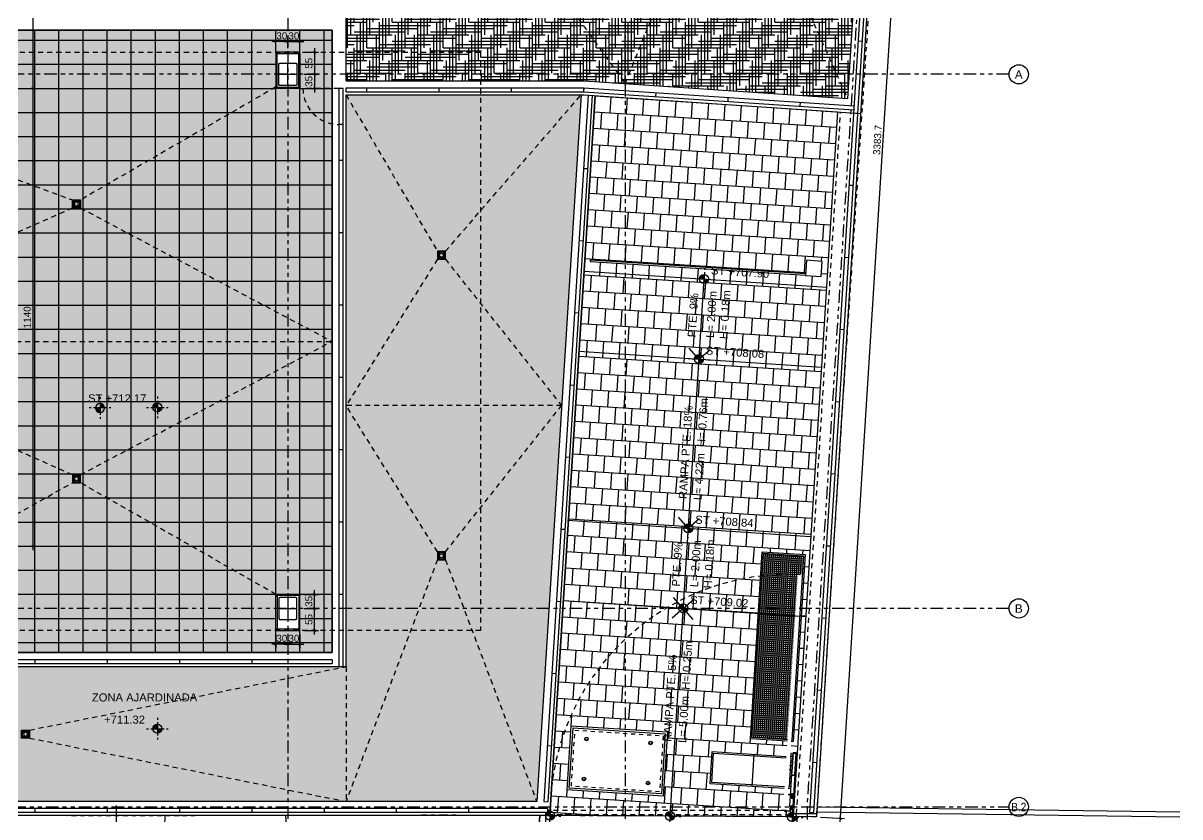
# Model space of a CAD drawing. Header units: millimetres. Extents: x 567.3 to 666.1, y 518.3 to 578.
# Drawn here: x 625.81 to 654.61, y 537.11 to 556.87 of the extents above; entities that cross this region are included whole.
import ezdxf

# ---------------------------------------------------------------- set-up
doc = ezdxf.new("R2010")
doc.units = ezdxf.units.MM
doc.header["$LTSCALE"] = 0.01
doc.set_wipeout_variables(frame=1)
for name, pattern in [('TRAZO_Y_PUNTO', [25.4, 12.7, -6.35, 0, -6.35]), ('TRAZOS', [19.05, 12.7, -6.35]), ('TRAZOS2', [0.375, 0.25, -0.125]), ('VALS', [63.5, 31.75, -6.35, 6.35, -6.35, 6.35, -6.35])]:
    doc.linetypes.add(name, pattern=pattern)
doc.layers.get('0').update_dxf_attribs({"linetype": 'CONTINUOUS'})
doc.layers.get('DEFPOINTS').update_dxf_attribs({"linetype": 'CONTINUOUS'})
for name, color, linetype in [('ASCENSORES', 1, 'CONTINUOUS'), ('AUXILIAR', 1, 'TRAZOS'), ('BARANDILLA', 1, 'CONTINUOUS'), ('BORDILLO_ACERA', 251, 'CONTINUOUS'), ('CARPINTERIA_EXT', 4, 'CONTINUOUS'), ('COTAS', 7, 'CONTINUOUS'), ('COTAS_EJES', 2, 'CONTINUOUS'), ('CURVASNIVEL_RELLENO', 253, 'CONTINUOUS'), ('EJES', 6, 'VALS'), ('EJES PILARES', 254, 'CONTINUOUS'), ('EJES-NUM', 7, 'CONTINUOUS'), ('JARDIN-TRAMA', 253, 'CONTINUOUS'), ('LIMITE-PARCELA', 2, 'TRAZO_Y_PUNTO'), ('MOTOR PUERTA', 212, 'CONTINUOUS'), ('MURO_VALLA', 251, 'CONTINUOUS'), ('PAV-EXT-GRANITO', 252, 'CONTINUOUS'), ('PAV-GRANITO-EXT', 253, 'CONTINUOUS'), ('PAV-HORMIGON-IMPRESO', 252, 'CONTINUOUS'), ('PENDIENTES', 252, 'TRAZOS'), ('PILARES', 3, 'CONTINUOUS'), ('PROYECCION', 4, 'CONTINUOUS'), ('REVESTIMIENTOS', 4, 'CONTINUOUS'), ('TEXTO-NIVELES', 7, 'CONTINUOUS'), ('TEXTOS', 7, 'CONTINUOUS'), ('TRAMEX', 252, 'CONTINUOUS'), ('URBA-1', 1, 'CONTINUOUS'), ('URBANIZACION', 4, 'CONTINUOUS'), ('URC_INS_TUB_PLUVIAL', 252, 'CONTINUOUS'), ('VALLADO', 153, 'CONTINUOUS')]:
    doc.layers.add(name, color=color, linetype=linetype)
doc.styles.add('ARIAL', font='arial.ttf')
doc.linetypes.add('LÍMITE2', pattern='A,6.35,-2.54,[132,ltypeshp.shx,S=2.54,R=0,X=-2.54,Y=0],-2.54,25.4', length=36.83)
doc.dimstyles.new('GOP1-100', dxfattribs={"dimscale": 0.1, "dimtxt": 1.75, "dimasz": 0.75, "dimexe": 1, "dimexo": 1, "dimgap": 0.5, "dimtad": 1, "dimdec": 1, "dimlfac": 100, "dimdsep": 46, "dimtxsty": 'ARIAL', "dimblk1": 'ARCHTICK', "dimblk2": 'ARCHTICK', "dimsah": 1, "dimcen": 3, "dimdle": 1, "dimclrd": 1, "dimclre": 1, "dimclrt": 256, "dimadec": 0, "dimazin": 0, "dimtfac": 1.5, "dimtdec": 1, "dimtmove": 0, "dimatfit": 0, "dimldrblk": 'ARCHTICK', "dimfxl": 0, "dimtvp": 2.8125, "dimtolj": 1, "dimtzin": 0, "dimarcsym": 0})

# ---------------------------------------------------------------- blocks, each defined once
blk = doc.blocks.new('ES_PILAR 45x55')
at = {"layer": 'EJES PILARES'}
for p, q in [((-0.225, 0), (0.225, 0)), ((0, 0.275), (0, -0.275))]:
    blk.add_line(p, q, dxfattribs=at)
at = {"layer": 'PILARES'}
blk.add_lwpolyline([(0.205, -0.275), (0.225, -0.255), (0.225, 0.255), (0.205, 0.275), (-0.205, 0.275), (-0.225, 0.255), (-0.225, -0.255), (-0.205, -0.275), (0.205, -0.275)], dxfattribs=at)
blk = doc.blocks.new('MOTOR HIDRULICO')
for p, q in [((69, -57), (-21, -51)), ((24, -818), (-66, -813)), ((23, -831), (-66, -826))]:
    blk.add_line(p, q)
for points in [[(12, 0), (0, 0), (0, 118), (47, 118), (48, 0), (41, 0)], [(40, -15), (43, 30), (14, 31), (9, -41)], [(18, -840), (23, -840), (70, -45), (-20, -40), (-67, -835), (-62, -835)], [(15, -897), (19, -831), (-62, -826), (-94, -1369), (-13, -1373), (15, -897)], [(-9, -1306), (13, -931)], [(43, -1362), (-11, -1340)], [(47, -1291), (-9, -1306)]]:
    blk.add_lwpolyline(points)
for points in [[(-9, -330), (-15, -334, 0.80658), (32, -337), (35, -285, 0.164263), (25, -272, 0.164263)], [(-6, -273, 0.075791), (-12, -279), (-7, -284)]]:
    blk.add_lwpolyline(points, format="xyb")
blk.add_lwpolyline([(-5, -252), (-9, -330, 0.844981), (21, -332), (26, -254, 0.822618)], format="xyb", close=True)
for points in [[(55, -16), (53, -44), (-4, -41), (-2, -13)], [(-13, -1373), (-12, -1362), (-93, -1357), (-94, -1369)], [(47, -1288), (42, -1365), (50, -1365), (54, -1288)]]:
    blk.add_lwpolyline(points, close=True)
blk.add_circle((29, 16), 5.82)
blk = doc.blocks.new('_ARCHTICK')
at = {"color": 0, "linetype": 'ByBlock', "const_width": 0.15}
blk.add_lwpolyline([(-0.5, -0.5), (0.5, 0.5)], dxfattribs=at)
blk = doc.blocks.new('*D92')
at = {"layer": 'COTAS_EJES', "color": 1, "lineweight": -2, "transparency": 16777216}
for p, q in [((646.152, 536.968), (648.29, 570.938)), ((647.785, 570.87), (648.384, 570.832)), ((645.66, 537.099), (646.258, 537.061))]:
    blk.add_line(p, q, dxfattribs=at)
at = {"layer": 'DEFPOINTS', "color": 0, "transparency": 16777216}
for p in [(647.685, 570.876), (648.284, 570.838), (645.56, 537.105)]:
    blk.add_point(p, dxfattribs=at)
at = {"layer": 'COTAS_EJES', "color": 1, "lineweight": -2, "transparency": 16777216, "xscale": 0.07500000000000001, "yscale": 0.07500000000000001, "zscale": 0.07500000000000001}
for p, rotation in [((648.284, 570.838), 86.39871805713925), ((646.159, 537.068), 266.3987180571393)]:
    blk.add_blockref('_ARCHTICK', p, dxfattribs=dict(at, rotation=rotation))
at = {"layer": 'COTAS_EJES', "transparency": 16777216, "insert": (647.082, 553.962), "char_height": 0.175, "attachment_point": 5, "rotation": 86.3987, "style": 'ARIAL'}
blk.add_mtext('\\A1;3383.7', dxfattribs=at)
blk = doc.blocks.new('*D117')
at = {"layer": 'COTAS', "color": 1, "lineweight": -2, "transparency": 16777216}
for p, q in [((626.05, 555.347), (626.05, 543.747)), ((625.6, 555.247), (626.15, 555.247)), ((625.35, 543.847), (626.15, 543.847))]:
    blk.add_line(p, q, dxfattribs=at)
at = {"layer": 'DEFPOINTS', "color": 0, "transparency": 16777216}
for p in [(625.5, 555.247), (619.5, 543.847), (626.05, 543.847)]:
    blk.add_point(p, dxfattribs=at)
at = {"layer": 'COTAS', "color": 1, "lineweight": -2, "transparency": 16777216, "xscale": 0.07500000000000001, "yscale": 0.07500000000000001, "zscale": 0.07500000000000001}
for p, rotation in [((626.05, 555.247), 90), ((626.05, 543.847), 270)]:
    blk.add_blockref('_ARCHTICK', p, dxfattribs=dict(at, rotation=rotation))
at = {"layer": 'COTAS', "transparency": 16777216, "insert": (625.911, 549.547), "char_height": 0.175, "attachment_point": 5, "rotation": 90, "style": 'ARIAL'}
blk.add_mtext('\\A1;1140', dxfattribs=at)
blk = doc.blocks.new('NIVEL01')
for p, q in [((-0.0018, 0), (-0.0015, 0)), ((-0.00111, 0), (0.00111, 0)), ((0, 0.0018), (0, 0.0015)), ((0, 0.00111), (0, -0.00111)), ((0.0015, 0), (0.0018, 0)), ((0, -0.0015), (0, -0.0018))]:
    blk.add_line(p, q)
at = {"const_width": 0.00075}
for points in [[(0, 0.000375, 0.4142136), (-0.000375, 0, 1)], [(0, -0.000375, 0.4142136), (0.000375, 0, 1)]]:
    blk.add_lwpolyline(points, format="xyb", dxfattribs=at)
blk.add_circle((0, 0), 0.00075)
blk = doc.blocks.new('*D60')
at = {"layer": 'COTAS', "color": 1, "lineweight": -2, "transparency": 16777216}
for p, q in [((626.05, 563.447), (626.05, 555.147)), ((625.6, 563.347), (626.15, 563.347)), ((625.6, 555.247), (626.15, 555.247))]:
    blk.add_line(p, q, dxfattribs=at)
at = {"layer": 'DEFPOINTS', "color": 0, "transparency": 16777216}
for p in [(625.5, 563.347), (625.5, 555.247), (626.05, 555.247)]:
    blk.add_point(p, dxfattribs=at)
at = {"layer": 'COTAS', "color": 1, "lineweight": -2, "transparency": 16777216, "xscale": 0.07500000000000001, "yscale": 0.07500000000000001, "zscale": 0.07500000000000001}
for p, rotation in [((626.05, 563.347), 90), ((626.05, 555.247), 270)]:
    blk.add_blockref('_ARCHTICK', p, dxfattribs=dict(at, rotation=rotation))
at = {"layer": 'COTAS', "transparency": 16777216, "insert": (625.911, 559.297), "char_height": 0.175, "attachment_point": 5, "rotation": 90, "style": 'ARIAL'}
blk.add_mtext('\\A1;810', dxfattribs=at)
blk = doc.blocks.new('*D133')
at = {"layer": 'COTAS', "color": 1, "lineweight": -2, "transparency": 16777216}
for p, q in [((633.062, 541.647), (633.062, 542.397)), ((632.8, 542.297), (633.162, 542.297)), ((632.8, 541.747), (633.162, 541.747))]:
    blk.add_line(p, q, dxfattribs=at)
at = {"layer": 'DEFPOINTS', "color": 0, "transparency": 16777216}
for p in [(632.7, 542.297), (633.062, 542.297), (632.7, 541.747)]:
    blk.add_point(p, dxfattribs=at)
at = {"layer": 'COTAS', "color": 1, "lineweight": -2, "transparency": 16777216, "xscale": 0.07500000000000001, "yscale": 0.07500000000000001, "zscale": 0.07500000000000001}
for p, rotation in [((633.062, 542.297), 90), ((633.062, 541.747), 270)]:
    blk.add_blockref('_ARCHTICK', p, dxfattribs=dict(at, rotation=rotation))
at = {"layer": 'COTAS', "transparency": 16777216, "insert": (632.923, 542.022), "char_height": 0.175, "attachment_point": 5, "rotation": 90, "style": 'ARIAL'}
blk.add_mtext('\\A1;55', dxfattribs=at)
blk = doc.blocks.new('*D134')
at = {"layer": 'COTAS', "color": 1, "lineweight": -2, "transparency": 16777216}
for p, q in [((632.4, 541.647), (632.4, 541.31)), ((632.7, 541.647), (632.7, 541.31)), ((632.3, 541.41), (632.8, 541.41))]:
    blk.add_line(p, q, dxfattribs=at)
at = {"layer": 'DEFPOINTS', "color": 0, "transparency": 16777216}
for p in [(632.4, 541.747), (632.7, 541.747), (632.7, 541.41)]:
    blk.add_point(p, dxfattribs=at)
at = {"layer": 'COTAS', "color": 1, "lineweight": -2, "transparency": 16777216, "xscale": 0.07500000000000001, "yscale": 0.07500000000000001, "zscale": 0.07500000000000001, "rotation": 180}
blk.add_blockref('_ARCHTICK', (632.4, 541.41), dxfattribs=at)
at = {"layer": 'COTAS', "color": 1, "lineweight": -2, "transparency": 16777216, "xscale": 0.07500000000000001, "yscale": 0.07500000000000001, "zscale": 0.07500000000000001}
blk.add_blockref('_ARCHTICK', (632.7, 541.41), dxfattribs=at)
at = {"layer": 'COTAS', "transparency": 16777216, "insert": (632.55, 541.55), "char_height": 0.175, "attachment_point": 5, "style": 'ARIAL'}
blk.add_mtext('\\A1;30', dxfattribs=at)
blk = doc.blocks.new('*D135')
at = {"layer": 'COTAS', "color": 1, "lineweight": -2, "transparency": 16777216}
for p, q in [((632.8, 542.647), (633.162, 542.647)), ((633.062, 542.197), (633.062, 542.747)), ((632.8, 542.297), (633.162, 542.297))]:
    blk.add_line(p, q, dxfattribs=at)
at = {"layer": 'DEFPOINTS', "color": 0, "transparency": 16777216}
for p in [(632.7, 542.647), (633.062, 542.647), (632.7, 542.297)]:
    blk.add_point(p, dxfattribs=at)
at = {"layer": 'COTAS', "color": 1, "lineweight": -2, "transparency": 16777216, "xscale": 0.07500000000000001, "yscale": 0.07500000000000001, "zscale": 0.07500000000000001}
for p, rotation in [((633.062, 542.647), 90), ((633.062, 542.297), 270)]:
    blk.add_blockref('_ARCHTICK', p, dxfattribs=dict(at, rotation=rotation))
at = {"layer": 'COTAS', "transparency": 16777216, "insert": (632.923, 542.472), "char_height": 0.175, "attachment_point": 5, "rotation": 90, "style": 'ARIAL'}
blk.add_mtext('\\A1;35', dxfattribs=at)
blk = doc.blocks.new('*D136')
at = {"layer": 'COTAS', "color": 1, "lineweight": -2, "transparency": 16777216}
for p, q in [((632.1, 541.647), (632.1, 541.31)), ((632.4, 541.647), (632.4, 541.31)), ((632.5, 541.41), (632, 541.41))]:
    blk.add_line(p, q, dxfattribs=at)
at = {"layer": 'DEFPOINTS', "color": 0, "transparency": 16777216}
for p in [(632.1, 541.747), (632.4, 541.747), (632.1, 541.41)]:
    blk.add_point(p, dxfattribs=at)
at = {"layer": 'COTAS', "color": 1, "lineweight": -2, "transparency": 16777216, "xscale": 0.07500000000000001, "yscale": 0.07500000000000001, "zscale": 0.07500000000000001, "rotation": 180}
blk.add_blockref('_ARCHTICK', (632.1, 541.41), dxfattribs=at)
at = {"layer": 'COTAS', "color": 1, "lineweight": -2, "transparency": 16777216, "xscale": 0.07500000000000001, "yscale": 0.07500000000000001, "zscale": 0.07500000000000001}
blk.add_blockref('_ARCHTICK', (632.4, 541.41), dxfattribs=at)
at = {"layer": 'COTAS', "transparency": 16777216, "insert": (632.25, 541.55), "char_height": 0.175, "attachment_point": 5, "style": 'ARIAL'}
blk.add_mtext('\\A1;30', dxfattribs=at)
blk = doc.blocks.new('*D161')
at = {"layer": 'COTAS', "color": 1, "lineweight": -2, "transparency": 16777216}
for p, q in [((633.062, 556.247), (633.062, 555.497)), ((632.8, 556.147), (633.162, 556.147)), ((632.8, 555.597), (633.162, 555.597))]:
    blk.add_line(p, q, dxfattribs=at)
at = {"layer": 'DEFPOINTS', "color": 0, "transparency": 16777216}
for p in [(632.7, 556.147), (632.7, 555.597), (633.062, 555.597)]:
    blk.add_point(p, dxfattribs=at)
at = {"layer": 'COTAS', "color": 1, "lineweight": -2, "transparency": 16777216, "xscale": 0.07500000000000001, "yscale": 0.07500000000000001, "zscale": 0.07500000000000001}
for p, rotation in [((633.062, 556.147), 90), ((633.062, 555.597), 270)]:
    blk.add_blockref('_ARCHTICK', p, dxfattribs=dict(at, rotation=rotation))
at = {"layer": 'COTAS', "transparency": 16777216, "insert": (632.923, 555.872), "char_height": 0.175, "attachment_point": 5, "rotation": 90, "style": 'ARIAL'}
blk.add_mtext('\\A1;55', dxfattribs=at)
blk = doc.blocks.new('*D162')
at = {"layer": 'COTAS', "color": 1, "lineweight": -2, "transparency": 16777216}
for p, q in [((632.4, 556.247), (632.4, 556.515)), ((632.7, 556.247), (632.7, 556.515)), ((632.3, 556.415), (632.8, 556.415))]:
    blk.add_line(p, q, dxfattribs=at)
at = {"layer": 'DEFPOINTS', "color": 0, "transparency": 16777216}
for p in [(632.7, 556.415), (632.4, 556.147), (632.7, 556.147)]:
    blk.add_point(p, dxfattribs=at)
at = {"layer": 'COTAS', "color": 1, "lineweight": -2, "transparency": 16777216, "xscale": 0.07500000000000001, "yscale": 0.07500000000000001, "zscale": 0.07500000000000001, "rotation": 180}
blk.add_blockref('_ARCHTICK', (632.4, 556.415), dxfattribs=at)
at = {"layer": 'COTAS', "color": 1, "lineweight": -2, "transparency": 16777216, "xscale": 0.07500000000000001, "yscale": 0.07500000000000001, "zscale": 0.07500000000000001}
blk.add_blockref('_ARCHTICK', (632.7, 556.415), dxfattribs=at)
at = {"layer": 'COTAS', "transparency": 16777216, "insert": (632.55, 556.555), "char_height": 0.175, "attachment_point": 5, "style": 'ARIAL'}
blk.add_mtext('\\A1;30', dxfattribs=at)
blk = doc.blocks.new('*D163')
at = {"layer": 'COTAS', "color": 1, "lineweight": -2, "transparency": 16777216}
for p, q in [((632.8, 555.597), (633.162, 555.597)), ((633.062, 555.697), (633.062, 555.147)), ((632.8, 555.247), (633.162, 555.247))]:
    blk.add_line(p, q, dxfattribs=at)
at = {"layer": 'DEFPOINTS', "color": 0, "transparency": 16777216}
for p in [(632.7, 555.597), (632.7, 555.247), (633.062, 555.247)]:
    blk.add_point(p, dxfattribs=at)
at = {"layer": 'COTAS', "color": 1, "lineweight": -2, "transparency": 16777216, "xscale": 0.07500000000000001, "yscale": 0.07500000000000001, "zscale": 0.07500000000000001}
for p, rotation in [((633.062, 555.597), 90), ((633.062, 555.247), 270)]:
    blk.add_blockref('_ARCHTICK', p, dxfattribs=dict(at, rotation=rotation))
at = {"layer": 'COTAS', "transparency": 16777216, "insert": (632.923, 555.422), "char_height": 0.175, "attachment_point": 5, "rotation": 90, "style": 'ARIAL'}
blk.add_mtext('\\A1;35', dxfattribs=at)
blk = doc.blocks.new('*D164')
at = {"layer": 'COTAS', "color": 1, "lineweight": -2, "transparency": 16777216}
for p, q in [((632.1, 556.247), (632.1, 556.515)), ((632.4, 556.247), (632.4, 556.515)), ((632.5, 556.415), (632, 556.415))]:
    blk.add_line(p, q, dxfattribs=at)
at = {"layer": 'DEFPOINTS', "color": 0, "transparency": 16777216}
for p in [(632.1, 556.415), (632.1, 556.147), (632.4, 556.147)]:
    blk.add_point(p, dxfattribs=at)
at = {"layer": 'COTAS', "color": 1, "lineweight": -2, "transparency": 16777216, "xscale": 0.07500000000000001, "yscale": 0.07500000000000001, "zscale": 0.07500000000000001, "rotation": 180}
blk.add_blockref('_ARCHTICK', (632.1, 556.415), dxfattribs=at)
at = {"layer": 'COTAS', "color": 1, "lineweight": -2, "transparency": 16777216, "xscale": 0.07500000000000001, "yscale": 0.07500000000000001, "zscale": 0.07500000000000001}
blk.add_blockref('_ARCHTICK', (632.4, 556.415), dxfattribs=at)
at = {"layer": 'COTAS', "transparency": 16777216, "insert": (632.25, 556.555), "char_height": 0.175, "attachment_point": 5, "style": 'ARIAL'}
blk.add_mtext('\\A1;30', dxfattribs=at)
blk = doc.blocks.new('SUM-C')
at = {"layer": 'URC_INS_TUB_PLUVIAL'}
for p, q in [((0.1, 0.1), (-0.1, 0.1)), ((-0.1, 0.1), (-0.1, -0.1)), ((-0.075, 0.075), (-0.075, -0.075)), ((0.075, 0.075), (-0.075, 0.075)), ((-0.075, 0.075), (-0.034, 0.034)), ((0.034, 0.034), (0.075, 0.075)), ((0.075, -0.075), (0.075, 0.075)), ((0.1, -0.1), (0.1, 0.1)), ((-0.1, -0.1), (0.1, -0.1)), ((-0.075, -0.075), (-0.034, -0.034)), ((-0.075, -0.075), (0.075, -0.075)), ((0.034, -0.034), (0.075, -0.075))]:
    blk.add_line(p, q, dxfattribs=at)
blk.add_circle((0, 0), 0.0487, dxfattribs=at)

msp = doc.modelspace()

# ---------------------------------------------------------------- hatches: boundary and pattern name
at = {"layer": 'JARDIN-TRAMA'}
h = msp.add_hatch(dxfattribs=at)
h.set_pattern_fill('HOUND', color=256, scale=0.05)
h.paths.add_polyline_path([(647.311, 570.5242), (625.8475, 570.5157), (625.8529, 557.0469), (627.85, 557.0469), (630.95, 557.0469), (633.85, 557.0469), (633.85, 555.4338), (639.7775, 555.4338), (646.3345, 554.9975)])
h = msp.add_hatch(dxfattribs=at)
h.set_pattern_fill('HOUND', color=256, scale=0.03)
h.paths.add_polyline_path([(637.2, 555.0841), (633.85, 555.0844), (633.85, 541.7469), (637.2, 541.7469)])
h.paths.add_polyline_path([(639.7026, 555.0838), (637.2, 555.0841), (637.2, 541.7469), (633.85, 541.7469), (633.85, 540.8469), (633.8463, 540.8469), (617.1, 540.8469), (617.1, 537.4915), (638.5967, 537.4871)])
at = {"layer": 'PAV-EXT-GRANITO'}
h = msp.add_hatch(dxfattribs=at)
h.set_pattern_fill('_USER', color=256, scale=0.6, double=1, pattern_type=0)
h.set_pattern_definition([(0, (607.50004, 555.24694), (0, 0.6), []), (90, (607.50004, 555.24694), (-0.6, 4e-17), [])])
h.paths.add_polyline_path([(606.8999, 555.2469), (606.8999, 556.1469), (607.5, 556.1469), (607.5, 555.2469)], flags=16)
h.paths.add_polyline_path([(606.8999, 541.7468), (606.8999, 542.6469), (607.5, 542.6469), (607.5, 541.7468)], flags=16)
h.paths.add_polyline_path([(615.2999, 542.6469), (615.9, 542.6469), (615.9, 541.7468), (615.2999, 541.7468)], flags=16)
h.paths.add_polyline_path([(623.6999, 542.6469), (624.3, 542.6469), (624.3, 541.7469), (623.7, 541.7469)], flags=16)
h.paths.add_polyline_path([(632.7, 542.6469), (632.7, 541.9392), (632.0999, 541.9392), (632.0999, 542.6469)], flags=16)
h.paths.add_polyline_path([(632.0999, 555.2469), (632.0999, 556.1471), (632.7, 556.1471), (632.7, 555.2469)], flags=16)
edge = h.paths.add_edge_path(flags=16)
edge.add_arc((620.7, 553.6959), 0.03, 180, 360)
edge.add_line((620.73, 553.6959), (620.73, 554.3859))
edge.add_arc((620.7, 554.3859), 0.03, 0, 180)
edge.add_line((620.67, 554.3859), (620.67, 553.6959))
edge = h.paths.add_edge_path(flags=16)
edge.add_arc((621.6, 554.3859), 0.03, 0, 180)
edge.add_line((621.57, 554.3859), (621.57, 553.6959))
edge.add_arc((621.6, 553.6959), 0.03, 180, 360)
edge.add_line((621.63, 553.6959), (621.63, 554.3859))
edge = h.paths.add_edge_path(flags=16)
edge.add_arc((622.5, 554.3859), 0.03, 0, 180)
edge.add_line((622.47, 554.3859), (622.47, 553.6959))
edge.add_arc((622.5, 553.6959), 0.03, 180, 360)
edge.add_line((622.53, 553.6959), (622.53, 554.3859))
edge = h.paths.add_edge_path(flags=16)
edge.add_arc((623.4, 553.6959), 0.03, 180, 360)
edge.add_line((623.43, 553.6959), (623.43, 554.3859))
edge.add_arc((623.4, 554.3859), 0.03, 0, 180)
edge.add_line((623.37, 554.3859), (623.37, 553.6959))
edge = h.paths.add_edge_path(flags=16)
edge.add_arc((624.3, 554.3859), 0.03, 0, 180)
edge.add_line((624.27, 554.3859), (624.27, 553.6959))
edge.add_arc((624.3, 553.6959), 0.03, 180, 360)
edge.add_line((624.33, 553.6959), (624.33, 554.3859))
edge = h.paths.add_edge_path()
edge.add_line((598.4999, 542.6469), (599.1, 542.6469))
edge.add_line((599.1, 542.6469), (599.1, 541.7468))
edge.add_line((599.1, 541.7468), (598.5018, 541.7469))
edge.add_line((598.5018, 541.7469), (598.4999, 541.1969))
edge.add_line((598.4999, 541.1969), (633.5, 541.1969))
edge.add_line((633.5, 541.1969), (633.5, 556.6969))
edge.add_line((633.5, 556.6969), (625.5, 556.6969))
edge.add_line((625.5, 556.6969), (625.5, 555.2469))
edge.add_line((625.5, 555.2469), (619.5001, 555.2469))
edge.add_line((619.5001, 555.2469), (619.5001, 543.8469))
edge.add_line((619.5001, 543.8469), (609.9002, 543.8469))
edge.add_line((609.9002, 543.8469), (609.9012, 547.4969))
edge.add_arc((609.91, 548.9469), 1.45, 90.3885, 269.65282, ccw=False)
edge.add_line((609.9002, 550.3969), (609.9002, 554.0469))
edge.add_line((609.9002, 554.0469), (611.1, 554.0469))
edge.add_line((611.1, 554.0469), (611.1, 556.6969))
edge.add_line((611.1, 556.6969), (598.4999, 556.6969))
edge.add_line((598.4999, 556.6969), (598.4999, 556.1469))
edge.add_line((598.4999, 556.1469), (599.1, 556.1471))
edge.add_line((599.1, 556.1471), (599.1, 555.2469))
edge.add_line((599.1, 555.2469), (598.4999, 555.2469))
edge.add_line((598.4999, 555.2469), (598.4999, 555.1337))
edge.add_arc((598.5716, 554.9469), 0.2, -110.99885, 110.99885, ccw=False)
edge.add_line((598.4999, 554.7602), (598.4999, 552.7337))
edge.add_arc((598.5716, 552.5469), 0.2, -110.99885, 110.99885, ccw=False)
edge.add_line((598.4999, 552.3602), (598.4999, 550.3337))
edge.add_arc((598.5716, 550.1469), 0.2, -110.99885, 110.99885, ccw=False)
edge.add_line((598.4999, 549.9602), (598.4999, 547.9337))
edge.add_arc((598.5716, 547.7469), 0.2, -110.99885, 110.99885, ccw=False)
edge.add_line((598.4999, 547.5602), (598.4999, 545.5337))
edge.add_arc((598.5716, 545.3469), 0.2, -110.99885, 110.99885, ccw=False)
edge.add_line((598.4999, 545.1602), (598.4999, 543.1337))
edge.add_arc((598.5716, 542.9469), 0.2, -110.99885, 110.99885, ccw=False)
edge.add_line((598.4999, 542.7602), (598.4999, 542.6469))
at = {"layer": 'PAV-GRANITO-EXT'}
h = msp.add_hatch(dxfattribs=at)
h.set_pattern_fill('DOTS', color=2, scale=0.04)
edge = h.paths.add_edge_path()
edge.add_line((633.5, 556.6969), (625.5, 556.6969))
edge.add_line((625.5, 556.6969), (625.5, 555.2469))
edge.add_line((625.5, 555.2469), (619.5, 555.2469))
edge.add_line((619.5, 555.2469), (619.5001, 543.8469))
edge.add_line((619.5001, 543.8469), (609.925, 543.8469))
edge.add_line((609.925, 543.8469), (609.9, 543.8469))
edge.add_line((609.9, 543.8469), (609.9, 543.8468))
edge.add_line((609.9, 543.8468), (609.9002, 543.8469))
edge.add_line((609.9002, 543.8469), (609.9002, 546.2469))
edge.add_line((609.9002, 546.2469), (609.9, 546.2469))
edge.add_line((609.9, 546.2469), (609.9002, 546.4824))
edge.add_line((609.9002, 546.4824), (609.9002, 546.5474))
edge.add_line((609.9002, 546.5474), (609.9002, 546.6124))
edge.add_arc((-1340.9319, 546.8335), 1950.8321, 359.993507, 360.0194833)
edge.add_arc((609.9101, 548.9469), 1.4501, 90.39184, 269.60641, ccw=False)
edge.add_line((609.9001, 550.397), (609.9003, 550.5469))
edge.add_line((609.9003, 550.5469), (609.9002, 550.6469))
edge.add_line((609.9002, 550.6469), (609.9002, 554.0469))
edge.add_line((609.9002, 554.0469), (611.1, 554.0469))
edge.add_line((611.1, 554.0469), (611.1, 555.2469))
edge.add_line((611.1, 555.2469), (611.1, 556.6969))
edge.add_line((611.1, 556.6969), (598.5005, 556.6969))
edge.add_line((598.5005, 556.6969), (598.5006, 556.1471))
edge.add_line((598.5006, 556.1471), (599.1, 556.1469))
edge.add_line((599.1, 556.1469), (599.1, 555.2469))
edge.add_line((599.1, 555.2469), (598.5006, 555.2469))
edge.add_line((598.5006, 555.2469), (598.5017, 542.6469))
edge.add_line((598.5017, 542.6469), (599.1, 542.6469))
edge.add_line((599.1, 542.6469), (599.1, 541.7468))
edge.add_line((599.1, 541.7468), (598.4999, 541.7469))
edge.add_line((598.4999, 541.7469), (598.5018, 541.1969))
edge.add_line((598.5018, 541.1969), (633.5, 541.1969))
edge.add_line((633.5, 541.1969), (633.5, 556.6969))
h.paths.add_polyline_path([(632.0999, 555.2469), (632.0999, 556.1471), (632.7, 556.1469), (632.7, 555.2469)], flags=16)
h.paths.add_polyline_path([(632.175, 555.8719), (632.625, 555.8719), (632.625, 555.3219), (632.175, 555.3219)], flags=0)
h.paths.add_polyline_path([(624.3, 542.6469), (624.3, 541.7469), (623.7, 541.7469), (623.6999, 542.6469)], flags=16)
h.paths.add_polyline_path([(624.225, 542.0219), (623.775, 542.0219), (623.775, 542.5719), (624.225, 542.5719)], flags=0)
h.paths.add_polyline_path([(632.0999, 542.6469), (632.7, 542.6469), (632.7, 541.7469), (632.0999, 541.7468)], flags=16)
h.paths.add_polyline_path([(632.625, 542.5719), (632.625, 542.0219), (632.175, 542.0219), (632.175, 542.5719)], flags=0)
h.paths.add_polyline_path([(615.9, 542.6469), (615.9, 541.7468), (615.2999, 541.7469), (615.2999, 542.6469)], flags=16)
h.paths.add_polyline_path([(615.825, 542.0219), (615.375, 542.0219), (615.375, 542.5719), (615.825, 542.5719)], flags=0)
h.paths.add_polyline_path([(607.5, 555.2469), (606.8999, 555.2469), (606.9, 556.1471), (607.5, 556.1469)], flags=16)
h.paths.add_polyline_path([(606.975, 555.3219), (606.975, 555.8719), (607.425, 555.8719), (607.425, 555.3219)], flags=0)
h.paths.add_polyline_path([(607.5, 542.6469), (607.5, 541.7468), (606.8999, 541.7468), (606.8999, 542.6469)], flags=16)
h.paths.add_polyline_path([(607.425, 542.0219), (606.975, 542.0219), (606.975, 542.5719), (607.425, 542.5719)], flags=0)
at = {"layer": 'PAV-HORMIGON-IMPRESO'}
h = msp.add_hatch(dxfattribs=at)
h.set_pattern_fill('AR-B88', color=256, scale=0.002, angle=356.38)
h.set_pattern_definition([(356.38, (639.24796, 542.496), (0.02566, 0.405589), []), (86.38, (639.24796, 542.496), (-0.177135, 0.418419), [0.4064, -0.4064])])
h.paths.add_polyline_path([(645.0971, 543.1388), (645.1968, 543.1324), (644.8219, 537.2106), (644.7221, 537.2169)], flags=16)
h.paths.add_polyline_path([(645.1968, 543.1324), (644.9341, 538.9833), (644.983, 538.9802), (645.2782, 543.6408), (644.2103, 543.7084), (643.9152, 539.0478), (644.8343, 538.9896), (645.0971, 543.1388)], flags=16)
h.paths.add_polyline_path([(642.9657, 538.7293), (644.8105, 538.6125), (644.7599, 537.8141), (642.9151, 537.9309)], flags=16)
h.paths.add_polyline_path([(644.9102, 538.6062), (644.9617, 538.6029), (644.9111, 537.8045), (644.8597, 537.8078)], flags=0)
h.paths.add_polyline_path([(644.9775, 538.6891), (645.0584, 538.684), (645.0247, 538.1535), (644.9438, 538.1586)], flags=16)
h.paths.add_polyline_path([(644.98, 537.3789), (644.8902, 537.3846), (644.9385, 538.146), (645.0284, 538.1403)], flags=16)
h.paths.add_polyline_path([(644.9471, 537.3276), (644.9589, 537.3276), (644.9583, 537.2099), (644.9109, 537.2101), (644.9113, 537.3276), (644.918, 537.3276), (644.9162, 537.2981), (644.9451, 537.2962)], flags=16)
h.paths.add_polyline_path([(639.3532, 537.7749), (639.4543, 539.3717), (641.8495, 539.2201), (641.7484, 537.6233)], flags=16)
h.paths.add_polyline_path([(645.7069, 550.9397), (645.6822, 550.5585), (645.287, 550.5841), (645.3117, 550.9653)])
h.paths.add_polyline_path([(639.9337, 550.9291), (639.9369, 550.979), (645.2902, 550.634), (645.287, 550.5841)])
h.paths.add_polyline_path([(640.0521, 555.0647), (646.088, 554.6628), (644.9839, 537.1087), (638.9254, 537.1371)])
at = {"layer": 'TRAMEX'}
h = msp.add_hatch(dxfattribs=at)
h.set_pattern_fill('_USER', color=256, scale=0.05, angle=86.38, double=1, pattern_type=0)
h.set_pattern_definition([(86.38, (620.23004, 560.841937), (-0.04990024, 0.003156945), []), (176.38, (620.23004, 560.841937), (-0.003156945, -0.04990024), [])])
edge = h.paths.add_edge_path()
edge.add_line((645.241, 543.6081), (644.243, 543.6713))
edge.add_line((644.243, 543.6713), (644.2072, 543.1057))
edge.add_arc((644.8776, 537.056), 6.0867, 87.9335, 96.32348, ccw=False)
edge.add_line((645.0971, 543.1388), (645.097, 543.138))
edge.add_line((645.097, 543.138), (645.2108, 543.1316))
edge.add_line((645.2108, 543.1316), (645.241, 543.6081))
edge = h.paths.add_edge_path()
edge.add_arc((644.8776, 537.056), 6.0867, 87.9335, 96.32348)
edge.add_line((644.2072, 543.1057), (644.156, 542.2969))
edge.add_line((644.156, 542.2969), (645.0438, 542.2969))
edge.add_line((645.0438, 542.2969), (645.0971, 543.1388))
h.paths.add_polyline_path([(645.0438, 542.2969), (644.156, 542.2969), (644.1479, 542.17), (645.032, 542.1111)])
h.paths.add_polyline_path([(645.032, 542.1111), (644.1479, 542.17), (643.9523, 539.0805), (644.8366, 539.0245)])

# ---------------------------------------------------------------- linework, layer by layer
at = {"layer": 'AUXILIAR', "extrusion": (0, 0, -1)}
msp.add_line((638.8804, 537.2661), (638.8804, 537.1661), dxfattribs=at)
at = {"layer": 'AUXILIAR'}
for points in [[(625.5, 556.1469), (637.2, 556.1469), (637.2, 541.7469), (598.2, 541.7469), (598.2, 556.1469), (611.1, 556.1469)], [(633.675, 555.247), (632.775, 555.247)]]:
    msp.add_lwpolyline(points, dxfattribs=at)
msp.add_arc((633.675, 555.247), 0.9, 180, 270, dxfattribs=at)
at = {"layer": 'BARANDILLA'}
for p, q in [((647.4974, 570.6993), (645.3911, 537.21)), ((647.5976, 570.6993), (645.4913, 537.21)), ((646.6001, 556.433), (646.6999, 556.4267)), ((633.775, 555.247), (633.675, 555.247)), ((633.675, 540.8469), (633.675, 555.247)), ((633.775, 540.8469), (633.775, 555.247)), ((633.85, 555.2594), (639.7716, 555.2588)), ((633.85, 555.1594), (633.85, 555.2594)), ((633.85, 555.1594), (639.7683, 555.1588)), ((634.3683, 555.1594), (634.3683, 555.2594)), ((636.1683, 555.1592), (636.1683, 555.2592)), ((637.9683, 555.159), (637.9683, 555.259)), ((637.9683, 555.159), (637.9683, 555.259)), ((639.8774, 555.0757), (638.7721, 537.4871)), ((639.9772, 555.0694), (638.8719, 537.4809)), ((639.7683, 555.1588), (639.7683, 555.2588)), ((639.7683, 555.1588), (639.7749, 555.2586)), ((639.7683, 555.1588), (646.4918, 554.7114)), ((639.7716, 555.2588), (646.4985, 554.8112)), ((641.5643, 555.0393), (641.571, 555.1391)), ((643.3604, 554.9198), (643.367, 555.0196)), ((645.1564, 554.8003), (645.163, 554.9)), ((646.4871, 554.6366), (646.5869, 554.6303)), ((646.4871, 554.6366), (646.5869, 554.6303)), ((633.775, 554.347), (633.675, 554.347)), ((633.775, 553.447), (633.675, 553.447)), ((639.763, 553.2556), (639.8628, 553.2493)), ((646.3741, 552.8401), (646.4739, 552.8338)), ((633.775, 551.647), (633.675, 551.647)), ((639.65, 551.4591), (639.7498, 551.4528)), ((646.2611, 551.0436), (646.361, 551.0374)), ((633.775, 549.847), (633.675, 549.847)), ((639.5371, 549.6627), (639.6369, 549.6564)), ((646.1482, 549.2472), (646.248, 549.2409)), ((633.775, 548.047), (633.675, 548.047)), ((633.775, 548.047), (633.675, 548.047)), ((633.775, 548.047), (633.675, 548.047)), ((633.775, 548.047), (633.675, 548.047)), ((639.4241, 547.8662), (639.5239, 547.8599)), ((639.4241, 547.8662), (639.5239, 547.8599)), ((646.0352, 547.4507), (646.135, 547.4445)), ((646.0352, 547.4507), (646.135, 547.4445)), ((633.775, 546.247), (633.675, 546.247)), ((639.3111, 546.0698), (639.4109, 546.0635)), ((645.9222, 545.6543), (646.022, 545.648)), ((633.775, 544.447), (633.675, 544.447)), ((639.1981, 544.2733), (639.2979, 544.267)), ((645.8092, 543.8578), (645.909, 543.8516)), ((633.775, 542.647), (633.675, 542.647)), ((639.0851, 542.4769), (639.1849, 542.4706)), ((645.6962, 542.0614), (645.796, 542.0551)), ((617.1, 541.0219), (633.5, 541.0219)), ((617.1, 540.9219), (633.5, 540.9219)), ((626.1, 541.0219), (626.1, 540.9219)), ((627.9, 541.0219), (627.9, 540.9219)), ((629.7, 541.0219), (629.7, 540.9219)), ((631.5, 541.0219), (631.5, 540.9219)), ((633.5, 541.0219), (633.5, 540.9219)), ((633.675, 540.8469), (633.775, 540.8469)), ((638.9721, 540.6804), (639.0719, 540.6741)), ((645.5832, 540.2649), (645.683, 540.2587)), ((638.8592, 538.884), (638.959, 538.8777)), ((645.4703, 538.4685), (645.5701, 538.4622)), ((638.7721, 537.4871), (638.8719, 537.4809)), ((632.4, 537.3134), (615.714, 537.3127)), ((632.4, 537.2134), (615.714, 537.2127)), ((626.1, 537.3131), (626.1, 537.2131)), ((627.9, 537.3132), (627.9, 537.2132)), ((629.7, 537.3133), (629.7, 537.2133)), ((631.5, 537.3134), (631.5, 537.2134)), ((638.8613, 537.3121), (632.4001, 537.3134)), ((638.8613, 537.2121), (632.4001, 537.2134)), ((633.3, 537.3132), (633.3, 537.2132)), ((635.1, 537.3128), (635.1, 537.2128)), ((636.9, 537.3125), (636.9, 537.2125)), ((638.8613, 537.3121), (638.8613, 537.2121)), ((645.3911, 537.21), (645.4913, 537.21))]:
    msp.add_line(p, q, dxfattribs=at)
at = {"layer": 'BORDILLO_ACERA'}
msp.add_line((638.6755, 537.1467), (638.5499, 535.1477), dxfattribs=at)
at = {"layer": 'CURVASNIVEL_RELLENO'}
for points, elevation in [([(629.2753, 535.1384), (629.3449, 537.1344)], 709.75), ([(632.5026, 535.1412), (632.3515, 537.1383)], 709.5)]:
    msp.add_lwpolyline(points, dxfattribs=dict(at, elevation=elevation))
at = {"layer": 'EJES'}
for p, q in [((632.4, 574.1607), (632.4, 534.7146)), ((640.8, 574.1607), (640.8, 534.7146)), ((650.3588, 555.5969), (581.5145, 555.5969))]:
    msp.add_line(p, q, dxfattribs=at)
at = {"layer": 'EJES-NUM', "color": 1, "ltscale": 0.05}
for centre in [(650.5984, 555.5969), (650.5984, 542.2969), (650.5984, 537.3538)]:
    msp.add_circle(centre, 0.2395, dxfattribs=at)
at = {"layer": 'LIMITE-PARCELA'}
msp.add_lwpolyline([(619.2486, 570.8852), (630.2032, 570.9041), (636.0893, 570.9257), (647.6853, 570.8759), (647.3144, 564.1677), (646.742, 555.3967), (646.2482, 547.9766), (645.5599, 537.1053), (641.0846, 537.1312), (636.292, 537.1442), (629.699, 537.1344), (615.714, 537.1377)], dxfattribs=at)
at = {"layer": 'MURO_VALLA', "linetype": 'LÍMITE2', "ltscale": 0.015}
msp.add_line((654.6081, 537.1013), (645.5675, 537.2259), dxfattribs=at)
at = {"layer": 'MURO_VALLA'}
msp.add_line((654.6098, 537.2213), (645.5751, 537.3458), dxfattribs=at)
at = {"layer": 'PAV-EXT-GRANITO'}
msp.add_lwpolyline([(609.9, 547.4469), (609.9002, 543.8469), (619.5001, 543.8469), (619.5001, 555.2469), (625.5, 555.2469), (625.5, 556.6969), (633.5, 556.6969), (633.5, 541.1969), (598.4999, 541.1969), (598.4999, 556.6969), (611.1, 556.6969), (611.1, 554.0469), (609.9002, 554.0469), (609.9002, 550.4469)], dxfattribs=at)
at = {"layer": 'PAV-HORMIGON-IMPRESO'}
msp.add_lwpolyline([(640.0521, 555.0647), (646.088, 554.6628), (644.9839, 537.1087), (638.9253, 537.136), (640.0521, 555.0647)], dxfattribs=at)
at = {"layer": 'PENDIENTES'}
for p, q in [((640.8, 555.3657), (640.8, 570.5216)), ((636.4477, 561.4123), (640.8, 555.3657)), ((640.8, 555.3657), (643.2458, 561.4123)), ((643.4458, 561.4123), (646.3345, 554.9975)), ((619.5, 555.2469), (627.0367, 552.4681)), ((632.1, 555.2819), (627.2367, 552.4681)), ((633.85, 555.0844), (636.1234, 551.1912)), ((636.3234, 551.1912), (639.7026, 555.0838)), ((627.0367, 552.2681), (619.5, 548.9468)), ((627.2367, 552.2681), (633.5, 548.9464)), ((636.1234, 550.9912), (633.85, 547.3481)), ((636.3234, 550.9912), (639.2164, 547.3481)), ((619.5, 548.9468), (633.5, 548.9464)), ((627.0364, 545.6252), (619.5, 548.9468)), ((627.2364, 545.6252), (633.5, 548.9464)), ((639.2164, 547.3481), (633.85, 547.3481)), ((636.1234, 543.7051), (633.85, 547.3481)), ((636.3234, 543.7051), (639.2164, 547.3481)), ((619.5001, 541.1969), (627.0364, 545.4252)), ((632.1, 542.647), (627.2364, 545.4252)), ((636.1234, 543.5051), (633.85, 537.4881)), ((636.3234, 543.5051), (638.5967, 537.4871)), ((625.97, 539.2673), (633.85, 540.8469)), ((633.85, 540.8469), (633.8494, 537.4881)), ((625.97, 539.0673), (633.85, 537.4881))]:
    msp.add_line(p, q, dxfattribs=at)
at = {"layer": 'PROYECCION'}
for p, q in [((639.7747, 550.6991), (645.8207, 550.2968)), ((641.9154, 537.1249), (642.7624, 550.5003)), ((639.6419, 548.7035), (645.6879, 548.3013)), ((642.636, 548.5043), (642.3932, 548.779)), ((642.636, 548.5043), (642.9115, 548.7462)), ((639.3618, 544.4929), (645.4077, 544.0906)), ((642.3693, 544.2927), (642.1265, 544.5675)), ((642.3693, 544.2927), (642.6448, 544.5346)), ((642.2429, 542.2967), (642.0001, 542.5714)), ((642.2429, 542.2967), (642.5184, 542.5386)), ((642.2429, 542.2967), (641.9659, 542.0566)), ((642.2429, 542.2967), (642.4839, 542.0205))]:
    msp.add_line(p, q, dxfattribs=at)
at = {"layer": 'REVESTIMIENTOS'}
for points in [[(632.7, 556.1471), (632.1, 556.1471), (632.1, 556.1171), (632.7, 556.1171)], [(632.1, 556.1121), (632.1, 555.2819), (632.13, 555.2819), (632.13, 556.1121)], [(632.7, 556.1121), (632.7, 555.2819), (632.67, 555.2819), (632.67, 556.1121)], [(632.7, 555.2469), (632.1, 555.2469), (632.1, 555.2769), (632.7, 555.2769)], [(632.1, 542.647), (632.7, 542.647), (632.7, 542.617), (632.1, 542.617)], [(632.1, 541.7818), (632.1, 542.612), (632.13, 542.612), (632.13, 541.7818)], [(632.7, 541.7818), (632.7, 542.612), (632.67, 542.612), (632.67, 541.7818)], [(632.1, 541.7468), (632.7, 541.7468), (632.7, 541.7768), (632.1, 541.7768)]]:
    msp.add_lwpolyline(points, close=True, dxfattribs=at)
at = {"layer": 'TEXTO-NIVELES', "color": 1}
msp.add_line((628.1297, 536.1156), (628.1297, 537.3871), dxfattribs=at)
at = {"layer": 'URBA-1'}
for p, q in [((633.5, 556.6969), (625.5, 556.6969)), ((633.5, 541.1969), (633.5, 556.6969)), ((643.9523, 539.0805), (644.243, 543.6713)), ((644.243, 543.6713), (645.241, 543.6081)), ((594, 541.1969), (633.5, 541.1969)), ((639.4062, 537.8217), (639.501, 539.3187)), ((639.501, 539.3187), (641.7964, 539.1733)), ((641.7964, 539.1733), (641.7016, 537.6763)), ((639.7896, 539.0499), (639.8794, 539.0442)), ((641.3864, 538.9488), (641.4762, 538.9431)), ((642.9523, 537.9636), (642.9984, 538.6922)), ((644.0036, 538.6636), (643.9531, 537.8652)), ((639.7264, 538.0519), (639.8162, 538.0462)), ((641.7016, 537.6763), (639.4062, 537.8217)), ((641.3232, 537.9508), (641.413, 537.9451)), ((638.8252, 537.1373), (638.6926, 535.0261)), ((638.925, 537.131), (638.7916, 535.008)), ((644.9843, 537.1144), (644.8518, 535.008))]:
    msp.add_line(p, q, dxfattribs=at)
at = {"layer": 'URBA-1', "linetype": 'TRAZOS2', "ltscale": 0.5}
for p, q in [((639.4593, 537.8684), (639.5478, 539.2656)), ((639.5478, 539.2656), (641.7434, 539.1266)), ((641.7434, 539.1266), (641.6549, 537.7294)), ((641.6549, 537.7294), (639.4593, 537.8684))]:
    msp.add_line(p, q, dxfattribs=at)
at = {"layer": 'URBA-1'}
msp.add_lwpolyline([(638.5499, 535.1477), (638.6749, 537.1371), (632.4, 537.1384), (615.714, 537.1377), (614.464, 537.138), (606.7662, 537.099), (605.4789, 537.1046), (596.1304, 537.1467), (589.4933, 537.1288), (586.6626, 540.0066), (586.1266, 536.5276, 0.4259062), (587.1518, 535.1705), (597.7123, 535.171), (605.3124, 535.1366), (615.8562, 535.1484), (629.67, 535.1381)], format="xyb", close=True, dxfattribs=at)
msp.add_lwpolyline([(639.3532, 537.7749), (639.4543, 539.3717), (641.8495, 539.2201), (641.7484, 537.6233)], close=True, dxfattribs=at)
for centre in [(639.8345, 539.0471), (641.4313, 538.946), (639.7713, 538.0491), (641.3681, 537.948)]:
    msp.add_circle(centre, 0.045, dxfattribs=at)
at = {"layer": 'URBANIZACION'}
for p, q in [((647.6837, 570.8744), (645.5599, 537.1053)), ((647.311, 570.5242), (646.3345, 554.9975)), ((633.85, 555.4344), (633.85, 557.0469)), ((633.85, 555.4344), (639.7775, 555.4338)), ((639.7775, 555.4338), (646.3345, 554.9975)), ((633.85, 555.0844), (639.7658, 555.0838)), ((639.7028, 555.0867), (638.5967, 537.4871)), ((640.0521, 555.0647), (638.9254, 537.137)), ((639.7658, 555.0838), (646.6617, 554.6249)), ((646.088, 554.6628), (644.9839, 537.1087)), ((638.5967, 537.4871), (617.1, 537.4915)), ((632.4, 537.1384), (615.714, 537.1377)), ((638.9086, 537.1371), (632.4, 537.1384)), ((641.0861, 537.1296), (638.9086, 537.1371)), ((645.5599, 537.1053), (641.0861, 537.1296)), ((645.5599, 537.1053), (645.5599, 537.1053))]:
    msp.add_line(p, q, dxfattribs=at)
for points in [[(633.8463, 540.8469), (633.85, 540.8469), (633.85, 555.0844)], [(617.1, 540.8469), (633.85, 540.8469)]]:
    msp.add_lwpolyline(points, dxfattribs=at)
at = {"layer": 'URBANIZACION', "ltscale": 1.5}
for points in [[(645.287, 550.5841), (639.9337, 550.9291), (639.9369, 550.979), (645.2902, 550.634)], [(645.6822, 550.5585), (645.7069, 550.9397), (645.3117, 550.9653), (645.287, 550.5841), (645.6822, 550.5585)]]:
    msp.add_lwpolyline(points, dxfattribs=at)

# ---------------------------------------------------------------- block references
at = {"layer": 'MOTOR PUERTA', "xscale": 0.001000000000079892, "yscale": 0.001000000000079892, "zscale": 0.001000000000079892, "rotation": 179.7290859469295}
msp.add_blockref('MOTOR HIDRULICO', (644.9589, 537.3276), dxfattribs=at)
at = {"layer": 'PILARES', "xscale": -1, "rotation": 180}
msp.add_blockref('ES_PILAR 45x55', (632.4, 555.5969), dxfattribs=at)
at = {"layer": 'PILARES'}
msp.add_blockref('ES_PILAR 45x55', (632.4, 542.2969), dxfattribs=at)
msp.add_blockref('ES_PILAR 45x55', (632.4, 542.2969), dxfattribs=at)
at = {"layer": 'TEXTO-NIVELES', "xscale": 150, "yscale": 150, "zscale": 150, "rotation": 356.3768749169615}
for p in [(642.7624, 550.5003), (642.636, 548.5043), (642.3693, 544.2927), (642.2429, 542.2967), (638.9254, 537.137), (641.9154, 537.1249)]:
    msp.add_blockref('NIVEL01', p, dxfattribs=at)
at = {"layer": 'TEXTO-NIVELES', "yscale": 150, "zscale": 150}
for p, xscale in [((627.724, 547.2876), -150), ((629.1517, 547.3008), 150), ((629.1517, 539.2996), 150)]:
    msp.add_blockref('NIVEL01', p, dxfattribs=dict(at, xscale=xscale))
at = {"layer": 'URC_INS_TUB_PLUVIAL', "color": 2, "xscale": -1}
for p in [(627.1367, 552.3681), (625.87, 539.1673)]:
    msp.add_blockref('SUM-C', p, dxfattribs=at)
at = {"layer": 'URC_INS_TUB_PLUVIAL', "color": 2}
for p in [(636.2234, 551.0912), (636.2234, 543.6051)]:
    msp.add_blockref('SUM-C', p, dxfattribs=at)
at = {"layer": 'URC_INS_TUB_PLUVIAL', "color": 2, "rotation": 179.9949051744868}
msp.add_blockref('SUM-C', (627.1364, 545.5252), dxfattribs=at)

# ---------------------------------------------------------------- texts
at = {"layer": 'EJES-NUM', "ltscale": 0.05, "char_height": 0.21, "width": 0.180111, "attachment_point": 5, "style": 'ARIAL'}
for s, insert in [('A', (650.5984, 555.5928)), ('B', (650.5984, 542.2928)), ('{\\W0.85;B.2}', (650.5984, 537.3496))]:
    msp.add_mtext(s, dxfattribs=dict(at, insert=insert))
at = {"layer": 'TEXTO-NIVELES', "style": 'ARIAL'}
for s, rotation, p in [('ST +707.90', 356.37687, (642.9308, 550.6174)), ('PTE. 9%%%', 86.34981, (642.552, 549.0428)), ('L= 2.00m ', 86.34981, (643.0059, 549.0266)), ('H= 0.18m', 86.34981, (643.3457, 548.9974)), ('ST +708.08', 356.37687, (642.8044, 548.6214)), ('L= 4.22m  H= 0.76m', 86.34981, (642.701, 544.9862)), ('RAMPA PTE. 18%%%', 86.34981, (642.331, 545.0167)), ('ST +708.84', 356.37687, (642.5378, 544.4098)), ('PTE. 9%%%', 86.34981, (642.1592, 542.8354)), ('L= 2.00m ', 86.34981, (642.6131, 542.8192)), ('H= 0.18m', 86.34981, (642.9529, 542.7901)), ('ST +709.02', 356.37687, (642.4114, 542.4138)), ('L= 5.00m  H= 0.25m', 86.34981, (642.3149, 538.9406)), ('RAMPA PTE. 5%%%', 86.34981, (641.9449, 538.9711))]:
    msp.add_text(s, height=0.2, rotation=rotation, dxfattribs=at).set_placement(p)
for s, p in [('ST +712.17', (627.4259, 547.4283)), ('+711.32', (627.8251, 539.4271))]:
    msp.add_text(s, height=0.2, dxfattribs=at).set_placement(p)
at = {"layer": 'TEXTOS', "style": 'ARIAL'}
msp.add_text('ZONA AJARDINADA', height=0.2, dxfattribs=at).set_placement((627.5199, 539.9792))

# ---------------------------------------------------------------- dimensions: what is measured, and where the dimension line sits
at = {"layer": 'COTAS'}
for base, p1, p2, angle, picture, middle in [((626.05, 555.2469), (625.5003, 563.347), (625.5, 555.2469), 90, '*D60', (625.9107, 559.2969)), ((633.0624, 555.5969), (632.7, 556.1471), (632.7, 555.5969), 270, '*D161', (632.9234, 555.872)), ((626.05, 543.8469), (625.5, 555.2469), (619.5001, 543.8469), 90, '*D117', (625.9107, 549.5469)), ((633.0624, 542.297), (632.7, 541.7468), (632.7, 542.297), 90, '*D133', (632.9234, 542.0219))]:
    dim = msp.add_linear_dim(base=base, p1=p1, p2=p2, angle=angle, dimstyle='GOP1-100', override={"dimtmove": 1}, dxfattribs=at)
    dim.commit()
    dim.dimension.update_dxf_attribs({"geometry": picture, "text_midpoint": middle})
for base, p1, p2, picture, middle in [((632.1, 556.4154), (632.4, 556.1471), (632.1, 556.147), '*D164', (632.25, 556.4154)), ((632.7, 556.4154), (632.4, 556.1471), (632.7, 556.1471), '*D162', (632.55, 556.4154)), ((632.1, 541.4101), (632.4, 541.7468), (632.1, 541.7469), '*D136', (632.25, 541.4101)), ((632.7, 541.4101), (632.4, 541.7468), (632.7, 541.7468), '*D134', (632.55, 541.4101))]:
    dim = msp.add_linear_dim(base=base, p1=p1, p2=p2, dimstyle='GOP1-100', override={"dimtmove": 1}, dxfattribs=at)
    dim.commit()
    dim.dimension.update_dxf_attribs({"geometry": picture, "text_midpoint": middle, "dimtype": 160})
for base, p1, p2, angle, picture, middle in [((633.0624, 555.2469), (632.7, 555.5969), (632.7, 555.2469), 270, '*D163', (633.0624, 555.4219)), ((633.0624, 542.647), (632.7, 542.297), (632.7, 542.647), 90, '*D135', (633.0624, 542.472))]:
    dim = msp.add_linear_dim(base=base, p1=p1, p2=p2, angle=angle, dimstyle='GOP1-100', override={"dimtmove": 1}, dxfattribs=at)
    dim.commit()
    dim.dimension.update_dxf_attribs({"geometry": picture, "text_midpoint": middle, "dimtype": 160})
at = {"layer": 'COTAS_EJES'}
dim = msp.add_aligned_dim(p1=(645.5599, 537.1053), p2=(647.6853, 570.8759), distance=-0.6, dimstyle='GOP1-100', override={"dimtmove": 1}, dxfattribs=at)
dim.commit()
dim.dimension.update_dxf_attribs({"geometry": '*D92', "text_midpoint": (647.0823, 553.9617)})

# ---------------------------------------------------------------- next in the draw order: wipeouts: each hides what was drawn before it
msp.add_wipeout([(645.0971, 543.1388), (644.7221, 537.2169), (644.8219, 537.2106), (645.1968, 543.1324)]).dxf.layer = 'CARPINTERIA_EXT'

# ---------------------------------------------------------------- next in the draw order: linework, layer by layer
at = {"layer": 'ASCENSORES'}
msp.add_line((645.5646, 537.1803), (645.0656, 537.1803), dxfattribs=at)
at = {"layer": 'AUXILIAR'}
msp.add_line((645.0656, 537.1803), (646.1629, 554.6581), dxfattribs=at)
at = {"layer": 'AUXILIAR', "extrusion": (0, 0, -1)}
for p, q in [((644.814, 537.2661), (638.8804, 537.2661)), ((638.8804, 537.1661), (644.814, 537.1661)), ((644.814, 537.1661), (644.814, 537.2661))]:
    msp.add_line(p, q, dxfattribs=at)
at = {"layer": 'AUXILIAR'}
msp.add_arc((644.8667, 537.2071), 5.9353, 87.31695, 179.72481, dxfattribs=at)
at = {"layer": 'CARPINTERIA_EXT'}
msp.add_circle((644.7935, 537.2375), 0.01, dxfattribs=at)
at = {"layer": 'EJES'}
for p, q in [((647.4175, 570.6243), (645.3267, 537.3553)), ((650.355, 542.2969), (581.5145, 542.2969)), ((589.5876, 537.3538), (650.3588, 537.3555)), ((589.5876, 537.3538), (650.3588, 537.3555)), ((645.3267, 537.3553), (645.3267, 534.7146))]:
    msp.add_line(p, q, dxfattribs=at)
at = {"layer": 'PROYECCION'}
msp.add_line((639.248, 542.496), (645.2975, 542.0935), dxfattribs=at)
at = {"layer": 'URBA-1'}
for p, q in [((645.241, 543.6081), (644.9503, 539.0173)), ((644.8366, 539.0245), (643.9523, 539.0805)), ((644.9503, 539.0173), (644.9363, 539.0182)), ((642.9984, 538.6922), (644.8083, 538.5776)), ((644.9246, 538.5702), (644.8784, 537.8417)), ((644.908, 538.5712), (644.9246, 538.5702)), ((644.7621, 537.849), (642.9523, 537.9636)), ((644.8784, 537.8417), (644.8619, 537.8427)), ((645.0841, 537.1081), (644.9528, 535.0197))]:
    msp.add_line(p, q, dxfattribs=at)
for points in [[(644.8343, 538.9896), (643.9152, 539.0478), (644.2103, 543.7084), (645.2782, 543.6408), (644.983, 538.9802), (644.9341, 538.9833)], [(644.7599, 537.8141), (642.9151, 537.9309), (642.9657, 538.7293), (644.8105, 538.6125)], [(644.9102, 538.6062), (644.9617, 538.6029), (644.9111, 537.8045), (644.8597, 537.8078)]]:
    msp.add_lwpolyline(points, dxfattribs=at)
at = {"layer": 'VALLADO', "ltscale": 1.5}
for centre in [(644.9097, 538.282), (644.9161, 538.3818)]:
    msp.add_circle(centre, 0.01, dxfattribs=at)

# ---------------------------------------------------------------- next in the draw order: block references
at = {"layer": 'TEXTO-NIVELES', "xscale": 150, "yscale": 150, "zscale": 150, "rotation": 356.3768749169615}
msp.add_blockref('NIVEL01', (644.9547, 537.103), dxfattribs=at)

doc.saveas('drawing.dxf')
